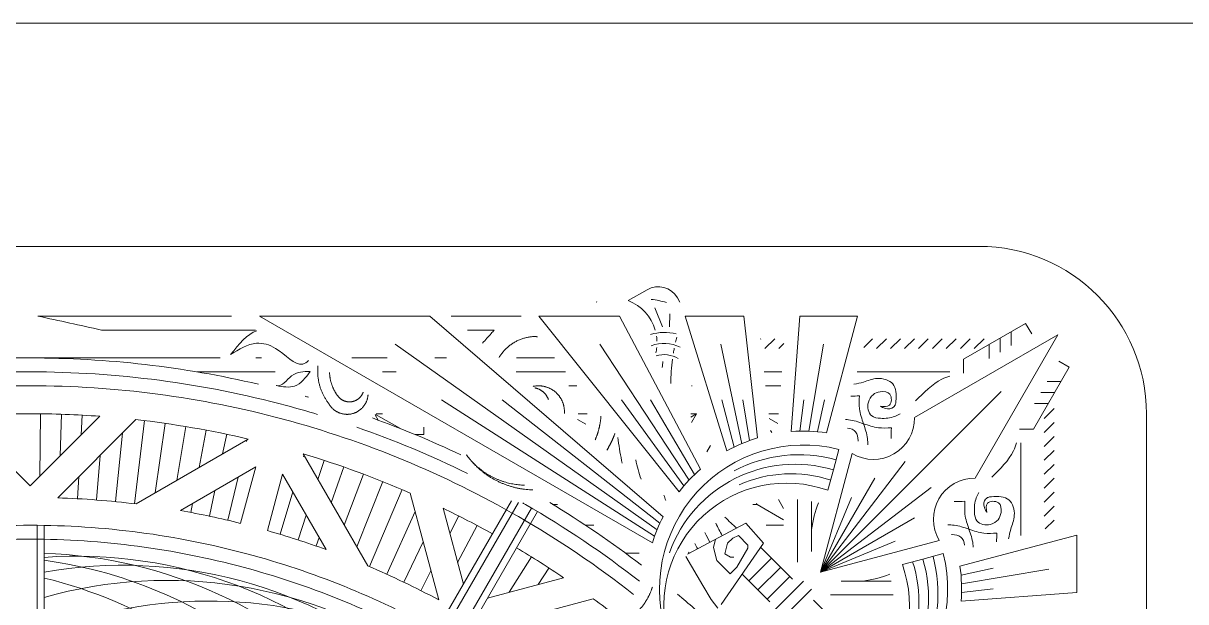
# Model space of a CAD drawing. Header units: inches. Extents: x -1.5 to 24.5, y -14.4 to 30.8.
# Drawn here: x 19.2 to 20.502, y 30.157 to 30.805 of the extents above; entities that cross this region are included whole.
import ezdxf

# ---------------------------------------------------------------- set-up
doc = ezdxf.new("R2010")
doc.units = ezdxf.units.IN
doc.header["$MEASUREMENT"] = 0
doc.layers.add('NOPLOT', color=5, linetype='Continuous', lineweight=5)

# ---------------------------------------------------------------- blocks, each defined once
blk = doc.blocks.new('Outline')
at = {"layer": 'NOPLOT', "color": 1}
for p, q in [((-1.0625, 2.5), (0, 2.5)), ((-1.25, 0), (-1.25, 2.3125))]:
    blk.add_line(p, q, dxfattribs=at)
blk.add_arc((-1.0625, 2.3125), 0.1875, 90, 180, dxfattribs=at)
blk = doc.blocks.new('BG')
at = {"layer": 'NOPLOT', "color": 5}
for p, q in [((-3.0859, 2.0916), (-3.0859, 2.0719)), ((-3.0703, 2.0904), (-3.0703, 2.0736)), ((-3.039, 2.0881), (-3.039, 2.0771)), ((-3.0281, 2.0873), (-3.0336, 2.0777)), ((-2.9327, 2.0937), (-2.9429, 2.0878)), ((-2.9374, 2.0639), (-2.9202, 2.0937)), ((-2.914, 2.0742), (-2.914, 2.0937)), ((-3.0203, 2.0792), (-3.0179, 2.0806)), ((-2.9374, 2.0639), (-2.9386, 2.0633)), ((-2.9374, 2.0593), (-2.9374, 2.0639)), ((-3.0035, 2.0118), (-2.9964, 2.0078)), ((-3.029, 1.9905), (-3.039, 1.9963)), ((-3.039, 1.9963), (-3.039, 1.9898)), ((-3.0352, 1.9897), (-3.039, 1.9963)), ((-3.0703, 1.9912), (-3.0703, 1.9905)), ((-2.8828, 1.932), (-2.8828, 1.9166)), ((-2.914, 1.8812), (-2.914, 1.8719)), ((-2.7997, 1.7608), (-2.8317, 1.8805)), ((-3.0703, 1.862), (-3.0703, 1.853)), ((-3.039, 1.8736), (-3.039, 1.8638)), ((-3.0274, 1.8721), (-3.0326, 1.863)), ((-3.0859, 1.8495), (-3.0859, 1.7941)), ((-3.1015, 1.8371), (-3.1015, 1.7947)), ((-2.9374, 1.8406), (-2.9374, 1.835)), ((-2.8324, 1.7622), (-2.8552, 1.8473)), ((-2.8661, 1.8309), (-2.8476, 1.8188)), ((-2.8787, 1.8113), (-2.8389, 1.7865)), ((-2.9137, 1.7507), (-2.8724, 1.7286)), ((-2.848, 1.7351), (-2.9332, 1.7123)), ((-2.9244, 1.73), (-2.9047, 1.72)), ((-3.1015, 1.7163), (-3.1015, 1.703)), ((-2.8304, 1.7075), (-2.9501, 1.6754)), ((-2.832, 1.7071), (-2.831, 1.7065)), ((-2.8629, 1.6988), (-2.8406, 1.6875)), ((-3.024, 1.6908), (-3.0156, 1.6908)), ((-3.0156, 1.6812), (-3.0156, 1.6908)), ((-2.9294, 1.681), (-2.8592, 1.6492)), ((-2.8953, 1.6901), (-2.8502, 1.6685)), ((-2.954, 1.6665), (-2.8677, 1.6298)), ((-3.0859, 1.6597), (-3.0859, 1.6444)), ((-3.0227, 1.6638), (-3.0383, 1.6367)), ((-3.1015, 1.6498), (-3.1015, 1.6102)), ((-3.039, 1.6373), (-3.039, 1.6447)), ((-2.9629, 1.6449), (-2.8899, 1.6157)), ((-3.0319, 1.6395), (-3.0377, 1.6362)), ((-2.9941, 1.5555), (-2.8684, 1.6281)), ((-2.9713, 1.6232), (-2.9141, 1.6017)), ((-2.9793, 1.6013), (-2.9392, 1.5872)), ((-2.9867, 1.5792), (-2.9653, 1.5722)), ((-2.9712, 1.5327), (-2.8868, 1.5814)), ((-2.8872, 1.5803), (-2.8882, 1.5806)), ((-2.9003, 1.5736), (-2.8908, 1.5703)), ((-2.9937, 1.5569), (-2.9906, 1.556)), ((-2.9253, 1.5591), (-2.8976, 1.5501)), ((-2.9514, 1.5441), (-2.904, 1.5298)), ((-3.0859, 1.5242), (-3.0859, 1.4368)), ((-2.9081, 1.5158), (-2.9712, 1.5327)), ((-3.1015, 1.5089), (-3.1015, 1.5025)), ((-2.9162, 1.4856), (-2.9793, 1.5025)), ((-2.9793, 1.5025), (-2.9306, 1.4182)), ((-3.0109, 1.4928), (-3.0078, 1.4921)), ((-3.0106, 1.4942), (-2.938, 1.3685)), ((-2.9678, 1.4827), (-2.9196, 1.4714)), ((-3.1015, 1.4626), (-3.1015, 0.6565)), ((-3.016, 1.4701), (-2.9939, 1.4654)), ((-3.0205, 1.4472), (-2.9788, 1.4393)), ((-2.9528, 1.4567), (-2.9243, 1.4506)), ((-3.0246, 1.4242), (-2.9643, 1.4142)), ((-2.9383, 1.4317), (-2.9284, 1.4298)), ((-2.9303, 1.4193), (-2.9313, 1.4195)), ((-3.0282, 1.4012), (-2.9504, 1.39)), ((-2.9448, 1.2808), (-3.0324, 1.3684)), ((-3.0313, 1.378), (-2.9382, 1.3667)), ((-3.0172, 1.3532), (-2.9405, 1.3456)), ((-2.9582, 1.25), (-3.0361, 1.3279)), ((-2.9922, 1.3282), (-2.9424, 1.3244)), ((-3.0374, 1.3083), (-3.0153, 1.3071)), ((-2.9685, 1.3045), (-2.9436, 1.3031)), ((-3.0384, 1.285), (-2.9917, 1.2835)), ((-2.946, 1.2819), (-2.9447, 1.2819)), ((-2.7987, 1.2656), (-2.9139, 1.2656)), ((-3.0389, 1.2617), (-2.9691, 1.2609)), ((-2.9582, 1.25), (-3.0361, 1.1721)), ((-2.7989, 1.2578), (-2.914, 1.2578))]:
    blk.add_line(p, q, dxfattribs=at)
for points in [[(-2.9333, 1.8114), (-2.6848, 1.6679)], [(-2.9293, 1.8182), (-2.6808, 1.6746)], [(-2.6926, 1.6544), (-2.9396, 1.797)], [(-2.6964, 1.6476), (-2.9413, 1.789)]]:
    blk.add_lwpolyline(points, dxfattribs=at)
for centre, radius, start, end in [((-1.9765, 1.25), 1.125, 137.387, 139.8792), ((-1.9765, 1.25), 1.125, 142.5261, 148.8582), ((-1.9765, 1.25), 1.1094, 142.0451, 150), ((-1.9765, 1.25), 1.0937, 141.8482, 150), ((-1.9765, 1.25), 1.0625, 141.8213, 143.6028), ((-1.9765, 1.25), 1.0625, 145.7931, 149.1574), ((-1.9765, 1.25), 1.0937, 150, 165), ((-1.9765, 1.25), 1.1094, 150, 150.1759), ((-1.9765, 1.25), 1.0625, 150.8426, 154.2069), ((-1.9765, 1.25), 1.125, 154.6273, 160.0878), ((-1.9765, 1.25), 1.1094, 153.8122, 160.7552), ((-1.9765, 1.25), 0.9687, 151.8197, 157.0275), ((-1.9765, 1.25), 0.9375, 150.955, 165), ((-1.9765, 1.25), 0.9219, 150.9712, 165), ((-2.3466, 1.4033), 0.5057, 145.842, 195.7996), ((-2.3234, 1.4503), 0.5057, 151.7708, 197.6226), ((-1.9765, 1.25), 1.0625, 156.3972, 163.289), ((-2.3635, 1.3537), 0.5057, 139.9712, 190.0288), ((-2.3737, 1.3023), 0.5057, 134.2004, 184.158), ((-2.3771, 1.25), 0.5057, 132.3774, 178.2292), ((-1.9765, 1.25), 0.9687, 159.9961, 164.0758), ((-1.9765, 1.25), 1.1094, 163.1377, 165), ((-1.9765, 1.25), 1.125, 163.9219, 164.1149), ((-1.9765, 1.25), 1.1094, 165, 180), ((-1.9765, 1.25), 1.0938, 165, 180), ((-2.3737, 1.1977), 0.5057, 139.8774, 172.2814), ((-1.9765, 1.25), 1.125, 166.8733, 180), ((-1.9765, 1.25), 1.0625, 166.711, 173.6028), ((-1.9765, 1.25), 0.9687, 165.9242, 170.0039), ((-1.9765, 1.25), 0.9375, 165, 180), ((-1.9765, 1.25), 0.9219, 165, 180), ((-2.3635, 1.1463), 0.5057, 147.3774, 166.3527), ((-1.9765, 1.25), 0.9687, 172.9725, 178.1803), ((-1.9765, 1.25), 1.0625, 175.7931, 180), ((-1.9765, 1.25), 1.125, 180, 195), ((-1.9765, 1.25), 1.1094, 180, 195), ((-1.9765, 1.25), 1.0938, 180, 195), ((-1.9765, 1.25), 1.0625, 180, 184.2069), ((-1.9765, 1.25), 0.9375, 180, 195), ((-1.9765, 1.25), 0.9219, 180, 195)]:
    blk.add_arc(centre, radius, start, end, dxfattribs=at)

msp = doc.modelspace()

# ---------------------------------------------------------------- linework, layer by layer
at = {"layer": 'NOPLOT'}
for p, q in [((19.8988, 30.5062), (19.8776, 30.494)), ((19.9355, 30.4923), (19.9327, 30.4971)), ((19.9073, 30.486), (19.9161, 30.4647)), ((19.9244, 30.4791), (19.924, 30.4647)), ((20.2533, 30.4284), (20.3227, 30.4684)), ((20.3227, 30.4684), (20.3295, 30.4567)), ((20.0262, 30.4513), (20.0258, 30.4509)), ((20.0419, 30.4513), (20.0308, 30.4403)), ((20.1512, 30.4513), (20.1414, 30.4415)), ((20.1669, 30.4513), (20.1558, 30.4403)), ((20.1825, 30.4513), (20.1714, 30.4403)), ((20.1981, 30.4513), (20.1871, 30.4403)), ((20.3589, 30.4557), (20.1982, 30.3629)), ((20.2137, 30.4513), (20.2027, 30.4403)), ((20.2294, 30.4513), (20.2183, 30.4403)), ((20.245, 30.4513), (20.2339, 30.4403)), ((20.2606, 30.4513), (20.2496, 30.4403)), ((20.2762, 30.4513), (20.2652, 30.4403)), ((20.3589, 30.4557), (20.2661, 30.295)), ((20.2942, 30.4364), (20.2942, 30.4519)), ((20.3067, 30.4436), (20.3067, 30.4592)), ((19.6167, 30.4454), (19.91, 30.2373)), ((19.846, 30.4454), (19.9459, 30.2929)), ((19.9815, 30.4454), (20.0048, 30.3337)), ((20.052, 30.4459), (20.0464, 30.4403)), ((20.0965, 30.4454), (20.0799, 30.3478)), ((20.2819, 30.4292), (20.2819, 30.4448)), ((20.2533, 30.4128), (20.2533, 30.4284)), ((20.3716, 30.4195), (20.3599, 30.4262)), ((20.3316, 30.3501), (20.3716, 30.4195)), ((20.3468, 30.4035), (20.3624, 30.4035)), ((20.093, 30.1898), (20.2955, 30.3923)), ((20.3396, 30.391), (20.3552, 30.391)), ((19.6687, 30.3829), (19.9072, 30.23)), ((19.7364, 30.3829), (19.9132, 30.2447)), ((19.8703, 30.3829), (19.9401, 30.2865)), ((19.9025, 30.3829), (19.952, 30.2991)), ((19.9826, 30.3829), (19.9963, 30.3299)), ((20.0062, 30.3829), (20.0135, 30.3372)), ((20.0743, 30.3829), (20.07, 30.3478)), ((20.0976, 30.3829), (20.0898, 30.3472)), ((20.3325, 30.3786), (20.348, 30.3786)), ((20.3546, 30.373), (20.3435, 30.362)), ((20.316, 30.3501), (20.3316, 30.3501)), ((20.3546, 30.3574), (20.3435, 30.3463)), ((20.3546, 30.3418), (20.3435, 30.3307)), ((20.1286, 30.3227), (20.093, 30.1898)), ((20.3546, 30.3261), (20.3435, 30.3151)), ((20.188, 30.3136), (20.093, 30.1898)), ((20.3546, 30.3105), (20.3435, 30.2995)), ((20.093, 30.1898), (20.1538, 30.2951)), ((20.3546, 30.2949), (20.3435, 30.2838)), ((20.2168, 30.2848), (20.093, 30.1898)), ((20.1277, 30.2736), (20.093, 30.1898)), ((20.3546, 30.2793), (20.3435, 30.2682)), ((20.3546, 30.2636), (20.3435, 30.2526)), ((20.0095, 30.2445), (19.9439, 30.2101)), ((20.0291, 30.2223), (20.0095, 30.2445)), ((20.093, 30.1898), (20.1984, 30.2506)), ((20.3546, 30.248), (20.3447, 30.2382)), ((20.0013, 30.2307), (19.9947, 30.2279)), ((20.0118, 30.2202), (20.0013, 30.2307)), ((19.9755, 30.2266), (19.973, 30.2175)), ((19.973, 30.2175), (19.977, 30.2027)), ((19.9816, 30.1535), (20.0291, 30.2223)), ((19.9889, 30.2221), (19.9857, 30.2102)), ((19.9947, 30.2279), (19.9889, 30.2221)), ((19.9994, 30.1952), (20.0118, 30.2166)), ((20.0118, 30.2166), (20.0118, 30.2202)), ((20.0259, 30.2177), (20.0615, 30.1821)), ((20.2259, 30.2254), (20.093, 30.1898)), ((20.1768, 30.2245), (20.093, 30.1898)), ((19.9422, 30.2074), (19.9611, 30.1748)), ((19.977, 30.2027), (19.992, 30.1878)), ((19.9857, 30.2102), (19.9921, 30.2065)), ((19.9921, 30.2065), (19.9958, 30.2065)), ((20.0127, 30.1801), (20.0381, 30.2055)), ((19.992, 30.1878), (19.9994, 30.1952)), ((20.023, 30.1698), (20.0484, 30.1952)), ((20.2862, 30.1944), (20.2504, 30.1865)), ((20.3487, 30.1933), (20.251, 30.1767)), ((20.0052, 30.1876), (20.0361, 30.1567)), ((20.0333, 30.1595), (20.0587, 30.1849)), ((20.0378, 30.1434), (20.0741, 30.1797)), ((19.9611, 30.1748), (19.9704, 30.159)), ((20.0466, 30.1346), (20.0829, 30.1709)), ((20.2862, 30.1711), (20.251, 30.1668)), ((19.9704, 30.159), (19.9779, 30.1494)), ((20.1209, 30.1227), (20.0853, 30.1583))]:
    msp.add_line(p, q, dxfattribs=at)
msp.add_lwpolyline([(-1.4895, 30.8048), (-1.4895, 18.8048), (22.5105, 18.8048), (22.5105, 30.8048)], close=True, dxfattribs=at)
for points in [[(19.9048, 30.2225), (19.4646, 30.4767), (19.6556, 30.4767), (19.9167, 30.2519, 0.044906)], [(19.9346, 30.2799), (19.7777, 30.4767), (19.8678, 30.4767), (19.9586, 30.305, 0.049074)], [(19.9881, 30.3256), (19.9415, 30.4767), (20.0071, 30.4767), (20.0225, 30.3402, 0.052881)], [(20.0603, 30.3473), (20.07, 30.4767), (20.1346, 30.4767), (20.0996, 30.346, 0.055772)], [(20.2505, 30.1571), (20.3799, 30.1668), (20.3799, 30.2314), (20.2492, 30.1964, -0.055772)]]:
    msp.add_lwpolyline(points, format="xyb", close=True, dxfattribs=at)
for points in [[(20.1341, 30.4142), (20.2377, 30.4142)], [(20.3174, 30.2309), (20.3174, 30.3345)], [(20.0674, 30.2713), (20.0674, 30.2009)], [(20.083, 30.2691), (20.083, 30.2129)], [(20.1723, 30.1798), (20.1161, 30.1798)], [(20.1041, 30.1642), (20.1745, 30.1642)]]:
    msp.add_lwpolyline(points, dxfattribs=at)
for points in [[(19.9239, 30.2115, -0.399498), (20.1075, 30.3044), (20.1137, 30.3273, 0.600675), (19.9222, 30.1163, -0.604743), (20.1014, 30.2815), (20.1075, 30.3044)], [(20.1147, 30.0207, 0.399498), (20.2076, 30.2043), (20.2305, 30.2105, -0.600675), (20.0195, 30.019, 0.604743), (20.1847, 30.1982), (20.2076, 30.2043)]]:
    msp.add_lwpolyline(points, format="xyb", dxfattribs=at)
for centre, radius, start, end in [((19.9112, 30.4847), 0.0249, 30, 120), ((19.8597, 30.4471), 0.0502, 15.9463, 69.1091), ((19.895, 30.4115), 0.0843, 72.424, 84.2423), ((19.9178, 30.4022), 0.0561, 75.9789, 105.5998), ((19.8597, 30.4471), 0.0502, 1.7115, 8.1728), ((20.1386, 30.4003), 0.2132, 165.7062, 167.2228), ((19.9178, 30.4022), 0.0437, 65.5671, 109.0799), ((19.8597, 30.4471), 0.0502, 346.728, 353.7431), ((20.1386, 30.4003), 0.2132, 169.0545, 170.581), ((19.9178, 30.4022), 0.0313, 59.5224, 106.2978), ((20.2667, 30.3822), 0.3528, 172.9043, 173.9733), ((20.1386, 30.4003), 0.2132, 172.4367, 179.7731), ((20.1523, 30.362), 0.0459, 238.9129, 1.0871), ((20.0693, 30.1661), 0.1553, 74.5846, 118.0331), ((20.0598, 30.1566), 0.1434, 71.8732, 113.8125), ((20.2653, 30.2491), 0.0459, 88.9129, 211.0871), ((20.2389, 30.3763), 0.3365, 197.3377, 198.4103), ((20.2361, 30.3714), 0.2896, 205.9892, 209.089), ((20.1386, 30.4003), 0.2132, 224.2892, 229.1611), ((20.2361, 30.3714), 0.3052, 206.7484, 209.0152), ((20.2667, 30.3822), 0.3528, 207.0278, 208.0789), ((20.2389, 30.3763), 0.3365, 209.1999, 209.3983), ((20.0693, 30.1661), 0.1553, 331.9669, 15.4154), ((20.0599, 30.1566), 0.1434, 336.1875, 18.1268)]:
    msp.add_arc(centre, radius, start, end, dxfattribs=at)
for points, weights in [([(19.8422, 30.4923), (19.8422, 30.4924), (19.8422, 30.4924), (19.8422, 30.4925)], [0.997693545624, 0.998450349249, 0.999219167374, 1]), ([(19.7734, 30.4538), (19.7565, 30.4535), (19.7419, 30.445), (19.7332, 30.4304)], [1, 0.912925920192, 0.909457104378, 0.989593552559]), ([(19.7762, 30.4535), (19.7753, 30.4536), (19.7743, 30.4537), (19.7734, 30.4538)], [0.988536435357, 0.992247367633, 0.996068555848, 1]), ([(19.5423, 30.3787), (19.5332, 30.3905), (19.5287, 30.4051), (19.5302, 30.4208)], [1, 0.908937480789, 0.862513017196, 0.860726609221]), ([(19.5432, 30.4133), (19.5436, 30.4035), (19.5469, 30.3944), (19.5527, 30.3868)], [0.937790962674, 0.928082113187, 0.948818458963, 1]), ([(19.7883, 30.3831), (19.786, 30.3899), (19.7805, 30.3949), (19.7731, 30.3962)], [0.981384049157, 0.864145481469, 0.834631949391, 0.892843452923]), ([(19.8407, 30.338), (19.8443, 30.3465), (19.8465, 30.3554), (19.8472, 30.3645)], [0.898169712831, 0.904256226656, 0.918740247557, 0.941621775533]), ([(19.8627, 30.345), (19.8604, 30.3386), (19.8575, 30.3325), (19.8539, 30.3266)], [0.977785297329, 0.960913483211, 0.947886793109, 0.938705227025]), ([(19.6965, 30.3212), (19.7118, 30.3004), (19.7349, 30.2879), (19.7615, 30.2872)], [1, 0.904488910845, 0.874051500817, 0.908687769915]), ([(19.7707, 30.2819), (19.7404, 30.2828), (19.714, 30.297), (19.6965, 30.3212)], [0.951496209846, 0.90022561718, 0.916393547232, 1]), ([(19.8891, 30.1465), (19.8962, 30.154), (19.9016, 30.163), (19.9048, 30.1731)], [1, 0.961869131976, 0.940019859188, 0.934452181637])]:
    msp.add_rational_spline(points, weights, degree=3, dxfattribs=at)
for points in [[(19.8422, 30.4925), (19.8423, 30.4924), (19.8424, 30.4924), (19.8425, 30.4923)], [(19.2879, 30.4611), (19.2641, 30.4663), (19.2403, 30.4715), (19.2165, 30.4767)], [(19.2165, 30.4767), (19.2846, 30.4767), (19.3572, 30.4767), (19.4333, 30.4767)], [(19.6795, 30.4767), (19.7053, 30.4767), (19.7314, 30.4767), (19.7577, 30.4767)], [(19.4604, 30.4611), (19.3819, 30.4611), (19.3046, 30.4611), (19.2879, 30.4611)], [(19.4324, 30.4335), (19.4416, 30.4451), (19.4507, 30.4567), (19.4618, 30.4603)], [(19.7276, 30.4611), (19.7176, 30.4611), (19.7077, 30.4611), (19.6977, 30.4611)], [(20.1268, 30.387), (20.1301, 30.387), (20.1334, 30.3872), (20.1367, 30.3874)], [(20.1722, 30.3395), (20.172, 30.3435), (20.1722, 30.3476), (20.1724, 30.3516)], [(19.8861, 30.3156), (19.8878, 30.3083), (19.8898, 30.301), (19.892, 30.2938)], [(20.083, 30.2375), (20.0848, 30.2479), (20.0866, 30.2583), (20.0908, 30.2673)], [(20.2427, 30.269), (20.2467, 30.2687), (20.2508, 30.269), (20.2548, 30.2692)], [(20.2902, 30.2236), (20.2902, 30.2269), (20.2904, 30.2302), (20.2906, 30.2335)], [(20.1407, 30.1798), (20.1511, 30.1816), (20.1615, 30.1834), (20.1705, 30.1876)]]:
    msp.add_open_spline(points, degree=3, dxfattribs=at)
for points, knots in [([(19.7146, 30.4465), (19.7178, 30.45), (19.721, 30.4536), (19.7242, 30.4572), (19.7253, 30.4585), (19.7265, 30.4598), (19.7276, 30.4611)], [11.81569345, 11.81569345, 11.81569345, 11.81569345, 11.83267022, 11.83267022, 11.83267022, 11.83880648, 11.83880648, 11.83880648, 11.83880648]), ([(19.5198, 30.4268), (19.5176, 30.4248), (19.5069, 30.418), (19.4874, 30.4416), (19.458, 30.4496), (19.4419, 30.4395), (19.4324, 30.4335)], [26.1590178, 26.1590178, 26.1590178, 26.1590178, 26.1696653, 26.2109794, 26.2371097, 26.2745494, 26.2745494, 26.2745494, 26.2745494]), ([(19.5216, 30.4147), (19.5142, 30.4146), (19.5, 30.4143), (19.4901, 30.3969), (19.4836, 30.3989), (19.4835, 30.3989)], [0.05236752, 0.05236752, 0.05236752, 0.05236752, 0.0776612, 0.10148444, 0.10187145, 0.10187145, 0.10187145, 0.10187145]), ([(19.4838, 30.3988), (19.491, 30.3975), (19.5067, 30.3947), (19.5164, 30.4077), (19.5216, 30.4147)], [0, 0, 0, 0, 0.02403412, 0.05236752, 0.05236752, 0.05236752, 0.05236752]), ([(20.1304, 30.4005), (20.1341, 30.4009), (20.143, 30.4028), (20.1566, 30.409), (20.1781, 30.4027), (20.178, 30.3888), (20.1775, 30.3812)], [0.06844219, 0.06844219, 0.06844219, 0.06844219, 0.08319344, 0.10508597, 0.13024577, 0.1577767, 0.1577767, 0.1577767, 0.1577767]), ([(20.2377, 30.4094), (20.2347, 30.4085), (20.22, 30.4028), (20.2088, 30.391), (20.1994, 30.3816)], [0.02228258, 0.02228258, 0.02228258, 0.02228258, 0.03195173, 0.0702077, 0.0702077, 0.0702077, 0.0702077]), ([(20.1821, 30.3671), (20.1802, 30.366), (20.1735, 30.3627), (20.1624, 30.3615), (20.1472, 30.3637), (20.1445, 30.3789), (20.1509, 30.3892), (20.1603, 30.3929), (20.1735, 30.3916), (20.1725, 30.3742), (20.1639, 30.3754), (20.1599, 30.3759)], [0.0924424, 0.0924424, 0.0924424, 0.0924424, 0.0991991, 0.1153804, 0.1254894, 0.1412017, 0.1512167, 0.1600027, 0.1712259, 0.1833416, 0.193606, 0.193606, 0.193606, 0.193606]), ([(20.1412, 30.3561), (20.1356, 30.358), (20.129, 30.3602), (20.1222, 30.3608), (20.121, 30.3608)], [0, 0, 0, 0, 0.01725375, 0.02072954, 0.02072954, 0.02072954, 0.02072954]), ([(20.1351, 30.3366), (20.1351, 30.3368), (20.1349, 30.3405), (20.1338, 30.348), (20.1269, 30.3508), (20.1232, 30.3511)], [0.11491461, 0.11491461, 0.11491461, 0.11491461, 0.11538038, 0.12548942, 0.1356321, 0.1356321, 0.1356321, 0.1356321]), ([(20.1412, 30.3561), (20.143, 30.3506), (20.1457, 30.3428), (20.146, 30.3347), (20.1459, 30.3323)], [0, 0, 0, 0, 0.01725375, 0.02444208, 0.02444208, 0.02444208, 0.02444208]), ([(19.871, 30.3119), (19.8707, 30.3129), (19.8705, 30.3139), (19.8685, 30.3234), (19.8671, 30.3321), (19.8661, 30.3408)], [33.35022942, 33.35022942, 33.35022942, 33.35022942, 33.35307473, 33.35307473, 33.37758592, 33.37758592, 33.37758592, 33.37758592]), ([(20.3126, 30.3345), (20.3117, 30.3315), (20.306, 30.3168), (20.2942, 30.3056), (20.2849, 30.2962)], [0.02228258, 0.02228258, 0.02228258, 0.02228258, 0.03195173, 0.0702077, 0.0702077, 0.0702077, 0.0702077]), ([(20.2703, 30.2789), (20.2692, 30.277), (20.2659, 30.2703), (20.2647, 30.2592), (20.2669, 30.244), (20.2821, 30.2413), (20.2924, 30.2476), (20.2961, 30.2571), (20.2948, 30.2703), (20.2774, 30.2693), (20.2786, 30.2607), (20.2791, 30.2567)], [0.0924424, 0.0924424, 0.0924424, 0.0924424, 0.0991991, 0.1153804, 0.1254894, 0.1412017, 0.1512167, 0.1600027, 0.1712259, 0.1833416, 0.193606, 0.193606, 0.193606, 0.193606]), ([(20.3037, 30.2272), (20.3042, 30.2308), (20.306, 30.2398), (20.3123, 30.2534), (20.3059, 30.2749), (20.292, 30.2748), (20.2844, 30.2743)], [0.06844219, 0.06844219, 0.06844219, 0.06844219, 0.08319344, 0.10508597, 0.13024577, 0.1577767, 0.1577767, 0.1577767, 0.1577767]), ([(20.2593, 30.2379), (20.2538, 30.2398), (20.246, 30.2425), (20.2379, 30.2428), (20.2355, 30.2427)], [0, 0, 0, 0, 0.01725375, 0.02444208, 0.02444208, 0.02444208, 0.02444208]), ([(20.2398, 30.2319), (20.24, 30.2319), (20.2437, 30.2317), (20.2512, 30.2306), (20.254, 30.2237), (20.2543, 30.22)], [0.11491461, 0.11491461, 0.11491461, 0.11491461, 0.11538038, 0.12548942, 0.1356321, 0.1356321, 0.1356321, 0.1356321]), ([(20.2593, 30.2379), (20.2612, 30.2324), (20.2634, 30.2258), (20.264, 30.219), (20.264, 30.2178)], [0, 0, 0, 0, 0.01725375, 0.02072954, 0.02072954, 0.02072954, 0.02072954])]:
    msp.add_open_spline(points, degree=3, knots=knots, dxfattribs=at)
for points, weights, knots in [([(19.7711, 30.3979), (19.7812, 30.4001), (19.791, 30.3971), (19.798, 30.3898), (19.8038, 30.3839), (19.8067, 30.3761), (19.8062, 30.3677)], [0.947624725388, 0.883154987081, 0.900613411951, 1, 0.917933084896, 0.891727834317, 0.921384248264], [6.381356, 6.381356, 6.381356, 6.381356, 7.388475, 7.388475, 7.388475, 8.220088, 8.220088, 8.220088, 8.220088]), ([(19.5863, 30.3884), (19.5863, 30.3883), (19.5863, 30.3883), (19.5863, 30.3882), (19.5854, 30.3775), (19.5783, 30.3694), (19.5678, 30.3671), (19.5573, 30.3649), (19.5475, 30.3693), (19.5423, 30.3787)], [0.997934708732, 0.998619484199, 0.999307914622, 1, 0.868949919426, 0.868949919426, 1, 0.868949919426, 0.868949919426, 1], [20.977188, 20.977188, 20.977188, 20.977188, 20.983924, 20.983924, 20.983924, 22.259466, 22.259466, 22.259466, 23.535008, 23.535008, 23.535008, 23.535008]), ([(19.5527, 30.3868), (19.5571, 30.3812), (19.5639, 30.3792), (19.5706, 30.3814), (19.5754, 30.383), (19.5792, 30.3866), (19.5809, 30.3915)], [1, 0.879434696193, 0.879434696193, 1, 0.91056686815, 0.887473593787, 0.930720176912], [16.04319, 16.04319, 16.04319, 16.04319, 17.264921, 17.264921, 17.264921, 18.171178, 18.171178, 18.171178, 18.171178])]:
    msp.add_rational_spline(points, weights, degree=3, knots=knots, dxfattribs=at)
for points in [[(20.1412, 30.3561), (20.1367, 30.3727), (20.1367, 30.3874)], [(20.1599, 30.3759), (20.1654, 30.3732), (20.1748, 30.3747), (20.1761, 30.3764), (20.1768, 30.3774), (20.1775, 30.3812)], [(20.1412, 30.3561), (20.1578, 30.3516), (20.1724, 30.3516)], [(20.2593, 30.2379), (20.2548, 30.2546), (20.2548, 30.2692)], [(20.2791, 30.2567), (20.2765, 30.2622), (20.2779, 30.2716), (20.2796, 30.2729), (20.2806, 30.2736), (20.2844, 30.2743)], [(20.2593, 30.2379), (20.2759, 30.2335), (20.2906, 30.2335)]]:
    msp.add_spline(points, degree=3, dxfattribs=at)

# ---------------------------------------------------------------- block references
at = {"color": 1, "rotation": 270}
msp.add_blockref('Outline', (17.958, 29.3048), dxfattribs=at)
at = {"layer": 'NOPLOT', "rotation": 270}
msp.add_blockref('BG', (17.958, 27.3283), dxfattribs=at)

doc.saveas('drawing.dxf')
